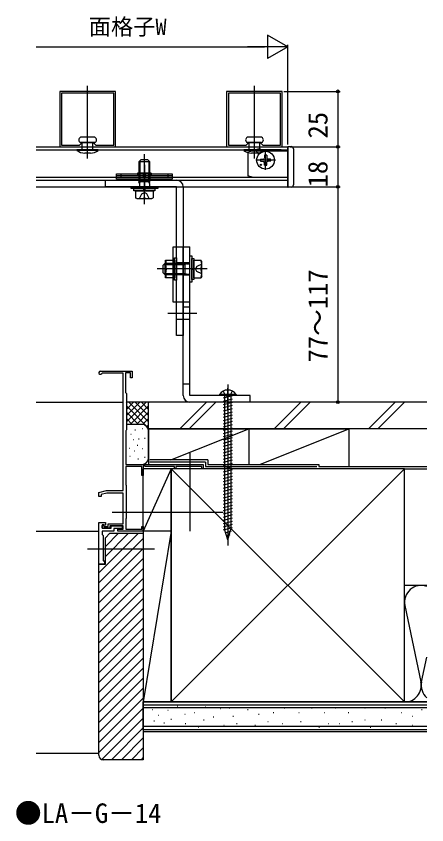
# Model space of a CAD drawing. Units: millimetres, scale not verified. Extents: x -525 to 525, y -783 to 778.
# Drawn here: x 16 to 200.6, y -318 to 46.2 of the extents above; entities that cross this region are included whole.
import ezdxf
from ezdxf.enums import TextEntityAlignment as Align

# ---------------------------------------------------------------- set-up
doc = ezdxf.new("R2010")
doc.units = ezdxf.units.MM
doc.header["$LTSCALE"] = 4
doc.header["$PDMODE"] = 32
doc.header["$PDSIZE"] = 2
for name, color, linetype in [('0-1_USER1', 3, 'Continuous'), ('0-2_YKK_11', 7, 'Continuous'), ('0-3_YKK_11E', 7, 'Continuous'), ('0-4_YKK_12', 2, 'Continuous'), ('0-5_YKK_13', 4, 'Continuous'), ('0-7_YKK_D', 6, 'Continuous'), ('0-9_YSS_K', 3, 'Continuous')]:
    doc.layers.add(name, color=color, linetype=linetype)
doc.styles.add('ＭＳ ゴシック', font='')
doc.styles.get('ＭＳ ゴシック').set_extended_font_data('MS Gothic')

msp = doc.modelspace()

# ---------------------------------------------------------------- linework, layer by layer
at = {"layer": '0-2_YKK_11'}
for points in [[(60.596, -12.7), (60.596, 12.3), (35.598, 12.3), (35.598, -12.7)], [(59.796, -11.9), (59.796, 11.5), (36.398, 11.5), (36.398, -11.9), (44.398, -11.9), (45.598, -10.7), (50.598, -10.7), (51.798, -11.9)], [(135.596, -12.7), (135.596, 12.3), (110.598, 12.3), (110.598, -12.7)], [(134.796, -11.9), (134.796, 11.5), (111.398, 11.5), (111.398, -11.9), (119.398, -11.9), (120.598, -10.7), (125.598, -10.7), (126.798, -11.9)]]:
    msp.add_lwpolyline(points, close=True, dxfattribs=at)
at = {"layer": '0-3_YKK_11E'}
for points in [[(53.797, -113.7), (68.097, -113.7), (68.097, -116.7), (67.297, -116.7), (67.297, -114.5), (65.097, -114.5), (65.097, -123.3), (65.297, -123.5), (65.497, -123.7), (65.497, -140.2), (65.397, -140.373), (65.297, -140.546), (65.297, -155.7), (100.097, -155.7), (100.097, -157.7), (99.397, -157.7), (99.397, -156.6), (87.797, -156.6), (87.797, -157.7), (87.097, -157.7), (87.097, -156.6), (73.997, -156.6), (73.397, -156.254), (73.097, -156.427), (73.097, -160.7), (72.397, -160.7), (72.397, -156.6), (65.197, -156.6), (65.197, -164.754), (65.297, -164.927), (65.397, -165.1), (65.397, -180.1), (65.297, -180.273), (65.197, -180.446), (65.197, -184.9), (72.397, -184.9), (72.397, -183.7), (73.097, -183.7), (73.097, -185.7), (61.597, -185.7)], [(64.097, -167.5), (64.097, -114.6), (54.663, -114.6), (54.404, -114.75)], [(61.597, -185.7), (61.597, -184.9), (64.097, -184.9), (64.097, -183.3), (58.097, -183.3), (58.097, -184.4), (54.597, -184.4), (54.597, -183.2), (55.097, -183.2), (55.497, -183.6), (57.297, -183.6), (57.297, -182.5), (64.097, -182.5), (64.097, -168.7), (56.733, -168.7), (54.097, -169.302), (54.097, -170.2), (53.097, -170.2), (53.097, -168.3), (56.597, -167.5), (64.097, -167.5)]]:
    msp.add_lwpolyline(points, dxfattribs=at)
msp.add_lwpolyline([(53.097, -200.7), (53.097, -181.9), (56.097, -181.9), (56.097, -183.1), (55.597, -183.1), (55.397, -182.9), (54.597, -182.9), (54.597, -184.4), (58.597, -184.4), (58.597, -183.3), (63.597, -183.3), (63.597, -184.6), (59.897, -184.6), (59.897, -185.7), (54.597, -185.7), (54.597, -187.2), (55.097, -187.7), (55.097, -199.2), (55.597, -199.2), (55.597, -200.7)], close=True, dxfattribs=at)
msp.add_arc((53.797, -114.4), 0.7, 90.00001, 330, dxfattribs=at)
at = {"layer": '0-4_YKK_12'}
for p, q in [((48.097, -15.2), (48.097, 14.8)), ((123.097, -15.2), (123.097, 14.8)), ((48.097, -18), (48.097, -5.9)), ((123.097, -18), (123.097, -5.9)), ((25, -12.7), (138.097, -12.7)), ((25, -14.1), (138.097, -14.1)), ((128.097, -23.1), (128.097, -14.3)), ((138.097, -12.7), (138.097, -30.7)), ((73.593, -20.8), (73.593, -30.8)), ((132.497, -18.7), (123.697, -18.7)), ((25, -26.3), (138.097, -26.3)), ((25, -27.7), (138.097, -27.7)), ((25, -30.7), (138.097, -30.7)), ((55.597, -199.4), (55.597, -199.7))]:
    msp.add_line(p, q, dxfattribs=at)
at = {"layer": '0-5_YKK_13'}
for p, q in [((51.338, -8.4), (44.857, -8.4)), ((51.338, -10.7), (44.857, -10.7)), ((45.697, -14.1), (45.697, -10.7)), ((50.497, -14.1), (50.497, -10.7)), ((126.338, -8.4), (119.857, -8.4)), ((126.338, -10.7), (119.857, -10.7)), ((120.697, -14.1), (120.697, -10.7)), ((125.497, -14.1), (125.497, -10.7)), ((43.297, -14.1), (43.297, -14.3)), ((52.897, -14.1), (43.297, -14.1)), ((52.897, -14.3), (43.297, -14.3)), ((52.897, -14.1), (52.897, -14.3)), ((118.297, -14.1), (118.297, -14.3)), ((127.897, -14.1), (118.297, -14.1)), ((127.897, -14.3), (118.297, -14.3)), ((120.097, -15), (122.097, -14.5)), ((122.097, -14.5), (138.097, -14.5)), ((135.097, -14), (127.097, -14)), ((127.897, -14.1), (127.897, -14.3)), ((135.097, -14.5), (135.097, -14)), ((138.097, -12.5), (138.252, -12.5)), ((138.097, -12.5), (139.65, -12.581)), ((138.097, -13.499), (138.097, -12.5)), ((138.097, -29.901), (138.097, -13.499)), ((140.597, -13.58), (140.597, -29.82)), ((49.397, -15.5), (46.797, -15.5)), ((73.593, -38.5), (73.593, -16)), ((120.097, -15), (120.097, -25.8)), ((124.397, -15.5), (121.797, -15.5)), ((125.852, -18.2), (126.96, -18.181)), ((126.96, -18.181), (127.478, -18.08)), ((127.578, -17.563), (127.478, -18.08)), ((127.597, -16.455), (127.578, -17.563)), ((128.597, -16.455), (128.617, -17.563)), ((128.617, -17.563), (128.717, -18.08)), ((129.234, -18.181), (128.717, -18.08)), ((130.342, -18.2), (129.234, -18.181)), ((71.993, -18.5), (71.093, -19.4)), ((71.093, -19.4), (71.093, -28.4)), ((76.093, -19.4), (71.093, -19.4)), ((71.579, -18.914), (71.579, -28.4)), ((75.193, -18.5), (71.993, -18.5)), ((75.193, -18.5), (76.093, -19.4)), ((75.607, -18.914), (75.607, -28.4)), ((76.093, -28.4), (76.093, -19.4)), ((125.852, -19.2), (126.96, -19.219)), ((126.96, -19.219), (127.478, -19.32)), ((127.578, -19.837), (127.478, -19.32)), ((127.597, -20.945), (127.578, -19.837)), ((128.597, -20.945), (128.617, -19.837)), ((128.617, -19.837), (128.717, -19.32)), ((129.234, -19.219), (128.717, -19.32)), ((130.342, -19.2), (129.234, -19.219)), ((63.093, -26.3), (63.093, -24.8)), ((76.693, -24.6), (70.493, -24.6)), ((71.093, -24.6), (71.093, -27.3)), ((71.593, -27.3), (71.593, -24.6)), ((73.135, -26.3), (73.135, -24.8)), ((73.593, -34.842), (73.593, -23.601)), ((74.052, -26.3), (74.052, -24.8)), ((75.593, -27.3), (75.593, -24.6)), ((76.093, -24.6), (76.093, -27.3)), ((84.093, -24.8), (84.093, -26.3)), ((56.093, -27.7), (88.093, -27.7)), ((56.093, -30.7), (56.093, -27.7)), ((86.093, -25.8), (61.093, -25.8)), ((61.093, -26.3), (86.093, -26.3)), ((76.093, -28.4), (71.093, -28.4)), ((71.336, -29.242), (71.093, -28.4)), ((71.579, -28.4), (71.336, -29.242)), ((75.85, -29.242), (75.607, -28.4)), ((75.85, -29.242), (76.093, -28.4)), ((122.097, -26.3), (120.097, -25.8)), ((122.097, -26.3), (138.097, -26.3)), ((88.093, -30.7), (56.093, -30.7)), ((73.393, -32.5), (68.893, -32.5)), ((69.593, -32.5), (69.593, -35.643)), ((69.593, -32.5), (77.593, -32.5)), ((71.336, -29.242), (71.336, -30.7)), ((73.393, -32.5), (73.393, -31.5)), ((73.793, -31.5), (73.793, -32.5)), ((75.85, -29.242), (75.85, -30.7)), ((77.593, -32.5), (77.593, -35.643)), ((88.093, -57.7), (88.093, -30.7)), ((91.093, -30.7), (91.093, -57.7)), ((138.097, -30.9), (138.247, -30.9)), ((70.212, -36), (69.593, -35.643)), ((70.212, -36), (76.975, -36)), ((76.975, -36), (77.593, -35.643)), ((86.593, -57.7), (94.093, -57.7)), ((88.093, -82.7), (88.093, -57.7)), ((91.093, -57.7), (91.093, -82.7)), ((91.093, -82.7), (91.093, -57.7)), ((94.093, -124.7), (94.093, -57.7)), ((94.893, -61.7), (94.893, -73.7)), ((81.893, -66.1), (82.793, -65.2)), ((91.793, -65.2), (82.793, -65.2)), ((82.793, -65.2), (82.793, -70.2)), ((91.093, -64.95), (88.093, -64.95)), ((94.093, -64.95), (91.093, -64.95)), ((91.793, -65.2), (91.793, -70.2)), ((92.635, -65.443), (91.793, -65.2)), ((92.635, -65.443), (91.793, -65.686)), ((92.635, -65.443), (94.093, -65.443)), ((95.893, -63), (95.893, -72.319)), ((95.893, -63.7), (99.036, -63.7)), ((95.893, -71.7), (95.893, -63.7)), ((99.393, -64.319), (99.036, -63.7)), ((99.393, -71.081), (99.393, -64.319)), ((101.893, -67.7), (79.393, -67.7)), ((81.893, -66.1), (81.893, -69.3)), ((82.307, -65.686), (91.793, -65.686)), ((97.194, -67.7), (84.164, -67.7)), ((94.893, -67.5), (95.893, -67.5)), ((95.893, -67.9), (94.893, -67.9)), ((95.893, -67.9), (95.893, -72.4)), ((81.893, -69.3), (82.793, -70.2)), ((82.307, -69.714), (91.793, -69.714)), ((82.793, -70.2), (91.793, -70.2)), ((94.093, -70.45), (91.093, -70.45)), ((91.793, -69.714), (92.635, -69.957)), ((92.635, -69.957), (91.793, -70.2)), ((92.635, -69.957), (94.093, -69.957)), ((95.893, -71.7), (99.036, -71.7)), ((99.393, -71.081), (99.036, -71.7)), ((88.093, -97.7), (88.093, -82.7)), ((91.093, -82.7), (91.093, -97.7)), ((91.093, -124.7), (91.093, -82.7)), ((94.093, -84.95), (91.093, -84.95)), ((97.194, -87.7), (84.164, -87.7)), ((91.093, -90.45), (88.093, -90.45)), ((94.093, -87.7), (91.093, -87.7)), ((94.093, -90.45), (91.093, -90.45)), ((91.093, -97.7), (88.093, -97.7)), ((91.093, -119.38), (94.093, -119.38)), ((111.097, -119.7), (111.097, -192.2)), ((111.097, -130.804), (111.097, -121.423)), ((114.847, -124.7), (107.347, -124.7)), ((113.097, -124.855), (109.097, -125.927)), ((113.097, -126.305), (109.097, -127.376)), ((109.697, -124.7), (109.697, -184.872)), ((112.497, -124.7), (112.497, -184.872)), ((114.847, -124.191), (114.847, -124.7)), ((121.097, -127.7), (94.093, -127.7)), ((113.097, -127.754), (109.097, -128.826)), ((113.097, -129.203), (109.097, -130.275)), ((113.097, -130.653), (109.097, -131.725)), ((113.097, -132.102), (109.097, -133.174)), ((113.097, -133.552), (109.097, -134.623)), ((113.097, -135.001), (109.097, -136.073)), ((113.097, -136.45), (109.097, -137.522)), ((113.097, -137.9), (109.097, -138.972)), ((113.097, -139.349), (109.097, -140.421)), ((113.097, -140.798), (109.097, -141.87)), ((113.097, -142.248), (109.097, -143.32)), ((113.097, -143.697), (109.097, -144.769)), ((113.097, -145.147), (109.097, -146.218)), ((113.097, -146.596), (109.097, -147.668)), ((113.097, -148.045), (109.097, -149.117)), ((94.097, -150.7), (94.097, -185.7)), ((113.097, -149.495), (109.097, -150.567)), ((113.097, -150.944), (109.097, -152.016)), ((113.097, -152.394), (109.097, -153.465)), ((113.097, -153.843), (109.097, -154.915)), ((113.097, -155.292), (109.097, -156.364)), ((113.097, -156.742), (109.097, -157.814)), ((113.097, -158.191), (109.097, -159.263)), ((113.097, -159.641), (109.097, -160.712)), ((113.097, -161.09), (109.097, -162.162)), ((113.097, -162.539), (109.097, -163.611)), ((113.097, -163.989), (109.097, -165.06)), ((113.097, -165.438), (109.097, -166.51)), ((113.097, -166.887), (109.097, -167.959)), ((113.097, -168.337), (109.097, -169.409)), ((113.097, -169.786), (109.097, -170.858)), ((113.097, -171.236), (109.097, -172.307)), ((113.097, -172.685), (109.097, -173.757)), ((113.097, -174.134), (109.097, -175.206)), ((59.097, -177.2), (109.097, -177.2)), ((113.097, -175.584), (109.097, -176.656)), ((113.097, -177.033), (109.097, -178.105)), ((113.097, -178.483), (109.097, -179.554)), ((113.097, -179.932), (109.097, -181.004)), ((113.097, -181.381), (109.097, -182.453)), ((113.097, -182.831), (109.097, -183.902)), ((113.097, -184.28), (109.097, -185.352)), ((111.097, -189.7), (109.697, -184.872)), ((111.097, -189.7), (112.497, -184.872)), ((112.698, -185.837), (109.817, -186.608)), ((112.022, -187.467), (110.357, -187.913)), ((111.347, -189.097), (110.898, -189.218)), ((48.097, -193.7), (78.097, -193.7))]:
    msp.add_line(p, q, dxfattribs=at)
for points in [[(127.097, -14), (127.073, -14.006), (127, -14.025), (126.879, -14.055), (126.715, -14.096), (126.512, -14.146), (126.273, -14.206), (126.005, -14.273), (125.715, -14.346), (125.41, -14.422), (125.097, -14.5)], [(70.493, -24.6), (70.493, -24.8), (70.493, -25.8)], [(76.693, -24.6), (76.693, -24.8), (76.693, -25.8)], [(68.893, -32.5), (68.893, -31.5), (73.393, -31.5)], [(73.793, -31.5), (78.293, -31.5), (78.293, -32.5), (73.793, -32.5)], [(139.65, -30.819), (138.097, -30.9), (138.097, -29.901)], [(71.393, -36), (72.443, -33.847), (73.593, -33.236)], [(75.793, -36), (74.743, -33.847), (73.593, -33.236)], [(94.093, -82.7), (86.593, -82.7), (86.593, -57.7)], [(94.893, -73.7), (94.093, -73.7), (94.093, -61.7), (94.893, -61.7)], [(95.893, -72.4), (94.893, -72.4), (94.893, -63), (95.893, -63)], [(99.393, -65.5), (97.241, -66.55), (96.629, -67.7)], [(87.093, -67.7), (85.593, -67.7), (83.44, -67.7)], [(99.393, -69.9), (97.241, -68.85), (96.629, -67.7)], [(109.047, -122.691), (109.952, -124.546), (111.097, -125.155)], [(113.147, -122.691), (112.242, -124.546), (111.097, -125.155)], [(121.097, -127.7), (121.097, -124.7), (94.093, -124.7)], [(114.847, -124.191), (107.347, -124.191), (107.347, -124.7)]]:
    msp.add_lwpolyline(points, dxfattribs=at)
for points in [[(61.093, -24.8), (86.093, -24.8), (86.093, -27.3), (61.093, -27.3)], [(67.593, -31.5), (67.593, -30.7), (79.593, -30.7), (79.593, -31.5)], [(87.093, -63.7), (87.093, -71.7), (85.593, -71.7), (83.093, -71.7), (83.093, -63.7), (85.593, -63.7)], [(87.093, -62.7), (88.093, -62.7), (88.093, -72.7), (87.093, -72.7)]]:
    msp.add_lwpolyline(points, close=True, dxfattribs=at)
for centre, radius in [((128.097, -18.7), 4), ((125.976, -20.821), 0.3)]:
    msp.add_circle(centre, radius, dxfattribs=at)
for centre, radius, start, end in [((45.348, -9.55), 1.25, 113.09233, 246.90767), ((50.847, -9.55), 1.25, 293.09233, 66.90767), ((120.348, -9.55), 1.25, 113.09233, 246.90767), ((125.847, -9.55), 1.25, 293.09233, 66.90767), ((46.797, -9.796), 5.704, 232.15071, 270), ((49.397, -9.796), 5.704, 270, 307.84929), ((121.797, -9.796), 5.704, 232.15071, 270), ((124.397, -9.796), 5.704, 270, 307.84929), ((139.597, -13.58), 1, 0, 87), ((128.097, -18.7), 2.3, 167.44414, 192.55586), ((128.097, -18.7), 2.3, 77.44414, 102.55586), ((128.097, -18.7), 2.3, 347.44414, 12.55586), ((128.097, -18.7), 2.3, 257.44414, 282.55586), ((88.093, -30.7), 3, 0, 90), ((139.597, -29.82), 1, 273, 0), ((71.593, -30.053), 5.947, 250.34714, 289.65286), ((75.593, -30.053), 5.947, 250.34714, 289.65286), ((89.04, -65.7), 5.947, 160.34714, 199.65286), ((93.447, -65.7), 5.947, 340.34714, 19.65286), ((89.04, -69.7), 5.947, 160.34714, 199.65286), ((93.447, -69.7), 5.947, 340.34714, 19.65286), ((111.097, -126.727), 4.527, 34.06671, 145.93329), ((94.093, -124.7), 3, 180, 270)]:
    msp.add_arc(centre, radius, start, end, dxfattribs=at)
msp.add_point((125.097, -14.5), dxfattribs=at)
at = {"layer": '0-7_YKK_D'}
for p, q in [((138.097, 32.3), (129.004, 37.55)), ((129.004, 37.55), (129.004, 27.05)), ((138.097, -11.7), (138.097, 33.3)), ((25, 32.3), (127.597, 32.3)), ((138.097, 32.3), (119.911, 32.3)), ((138.097, 32.3), (129.004, 27.05)), ((136.296, 12.3), (161.597, 12.3)), ((160.597, 12.3), (160.597, -12.7)), ((139.097, -12.7), (161.597, -12.7)), ((139.097, -12.7), (161.597, -12.7)), ((160.597, -12.7), (160.597, -30.7)), ((139.097, -30.7), (161.597, -30.7)), ((139.097, -30.7), (161.597, -30.7)), ((160.597, -30.7), (160.597, -127.7))]:
    msp.add_line(p, q, dxfattribs=at)
for centre in [(160.597, 12.3), (160.597, -12.7), (160.597, -12.7), (160.597, -30.7), (160.597, -30.7), (160.597, -127.7)]:
    msp.add_circle(centre, 0.637, dxfattribs=at)
at = {"layer": '0-9_YSS_K'}
for p, q in [((25, -127.7), (64.097, -127.7)), ((75.497, -127.7), (65.497, -127.7)), ((65.497, -136.558), (74.355, -127.7)), ((65.497, -133.729), (71.527, -127.7)), ((65.497, -130.901), (68.698, -127.7)), ((65.497, -128.073), (65.87, -127.7)), ((65.497, -129.386), (75.497, -139.386)), ((66.64, -127.7), (75.497, -136.558)), ((67.184, -137.7), (75.497, -129.386)), ((69.468, -127.7), (75.497, -133.729)), ((72.296, -127.7), (75.497, -130.901)), ((75.125, -127.7), (75.497, -128.073)), ((75.497, -140.7), (75.497, -127.7)), ((200.597, -127.7), (75.497, -127.7)), ((89.54, -139.7), (101.54, -127.7)), ((105.782, -127.7), (93.782, -139.7)), ((131.966, -139.7), (143.966, -127.7)), ((136.209, -139.7), (148.209, -127.7)), ((174.392, -139.7), (186.392, -127.7)), ((178.635, -139.7), (190.635, -127.7)), ((65.497, -132.215), (70.983, -137.7)), ((70.012, -137.7), (75.497, -132.215)), ((65.497, -135.043), (68.172, -137.718)), ((72.497, -137.7), (65.497, -137.7)), ((72.823, -137.718), (75.497, -135.043)), ((74.703, -138.666), (75.497, -137.872)), ((67.498, -142.026), (67.698, -142.026)), ((69.354, -140.195), (69.554, -140.195)), ((72.692, -139.528), (72.892, -139.528)), ((75.497, -139.7), (75.497, -155.7)), ((75.497, -139.7), (120.497, -139.7)), ((75.497, -152.7), (75.497, -140.7)), ((85.497, -153.7), (120.497, -139.7)), ((120.497, -139.7), (120.497, -155.7)), ((120.497, -139.7), (120.497, -155.7)), ((120.497, -139.7), (165.497, -139.7)), ((125.497, -155.7), (165.497, -139.7)), ((165.497, -139.7), (165.497, -156.7)), ((68.687, -144.535), (68.887, -144.535)), ((71.023, -144.201), (71.223, -144.201)), ((73.694, -143.867), (73.894, -143.867)), ((66.714, -148.455), (66.914, -148.455)), ((70.42, -146.994), (70.62, -146.994)), ((72.692, -148.541), (72.892, -148.541)), ((67.018, -152.049), (67.218, -152.049)), ((69.02, -149.542), (69.22, -149.542)), ((73.694, -152.383), (73.894, -152.383)), ((70.69, -153.214), (70.889, -153.214)), ((102.097, -153.7), (76.097, -153.7)), ((101.097, -154.7), (76.097, -154.7)), ((152.097, -155.7), (152.097, -156.7)), ((85.597, -157.7), (73.097, -157.7)), ((73.097, -185.7), (73.097, -157.7)), ((85.597, -157.7), (73.097, -185.7)), ((120.497, -157.7), (75.497, -157.7)), ((85.597, -185.7), (85.597, -157.7)), ((85.597, -262.7), (190.597, -157.7)), ((85.597, -157.7), (190.597, -262.7)), ((165.497, -157.7), (120.497, -157.7)), ((152.097, -156.7), (200.597, -156.7)), ((190.597, -157.7), (200.597, -157.7)), ((25, -185.7), (53.097, -185.7)), ((85.597, -185.7), (73.097, -185.7)), ((85.597, -185.7), (73.097, -262.7)), ((85.597, -262.7), (85.597, -185.7)), ((53.097, -204.6), (70.997, -186.7)), ((53.097, -209.09), (73.097, -189.09)), ((56.097, -192.62), (62.017, -186.7)), ((56.097, -197.11), (66.507, -186.7)), ((53.097, -213.58), (73.097, -193.58)), ((53.097, -218.071), (73.097, -198.071)), ((53.097, -222.561), (73.097, -202.561)), ((53.097, -227.051), (73.097, -207.051)), ((200.597, -210.2), (190.597, -210.2)), ((53.097, -231.541), (73.097, -211.541)), ((53.097, -236.031), (73.097, -216.031)), ((53.097, -240.521), (73.097, -220.521)), ((190.755, -219.232), (197.939, -253.668)), ((53.097, -245.011), (73.097, -225.011)), ((53.097, -249.501), (73.097, -229.501)), ((53.097, -253.992), (73.097, -233.992)), ((53.097, -258.482), (73.097, -238.482)), ((53.097, -262.972), (73.097, -242.972)), ((198.255, -253.668), (200.597, -242.442)), ((53.097, -267.462), (73.097, -247.462)), ((53.097, -271.952), (73.097, -251.952)), ((53.097, -276.442), (73.097, -256.442)), ((53.097, -280.932), (73.097, -260.932)), ((53.097, -285.423), (73.097, -265.423)), ((200.597, -262.7), (73.097, -262.7)), ((73.097, -275.2), (73.097, -262.7)), ((200.597, -264.2), (73.097, -264.2)), ((73.097, -265.2), (200.597, -265.2)), ((88.281, -264.53), (88.481, -264.53)), ((101.078, -264.919), (101.278, -264.919)), ((107.705, -265.699), (107.905, -265.699)), ((111.796, -265.266), (111.996, -265.266)), ((136.52, -265.266), (136.72, -265.266)), ((148.814, -265.266), (149.014, -265.266)), ((159.528, -265.266), (159.728, -265.266)), ((172.715, -265.266), (172.915, -265.266)), ((181.781, -265.266), (181.981, -265.266)), ((190.597, -262.7), (200.597, -262.7)), ((77.213, -266.148), (77.413, -266.148)), ((79.889, -268.68), (80.089, -268.68)), ((84.09, -266.439), (84.29, -266.439)), ((91.789, -268.148), (91.989, -268.148)), ((96.137, -267.414), (96.337, -267.414)), ((104.586, -269.317), (104.786, -269.317)), ((113.444, -269.062), (113.644, -269.062)), ((120.037, -266.09), (120.237, -266.09)), ((124.982, -268.238), (125.182, -268.238)), ((131.575, -267.414), (131.775, -267.414)), ((143.045, -267.414), (143.245, -267.414)), ((154.583, -267.414), (154.783, -267.414)), ((165.297, -267.414), (165.497, -267.414)), ((189.198, -267.414), (189.398, -267.414)), ((194.143, -269.062), (194.343, -269.062)), ((198.264, -266.09), (198.464, -266.09)), ((54.425, -288.584), (73.097, -269.913)), ((77.928, -271.2), (78.128, -271.2)), ((82.41, -272.041), (82.61, -272.041)), ((85.552, -270.487), (85.752, -270.487)), ((92.016, -272.359), (92.216, -272.359)), ((100.257, -270.711), (100.457, -270.711)), ((115.092, -272.359), (115.292, -272.359)), ((129.103, -271.535), (129.303, -271.535)), ((135.696, -272.359), (135.896, -272.359)), ((143.869, -271.535), (144.069, -271.535)), ((156.232, -272.359), (156.432, -272.359)), ((161.177, -272.359), (161.377, -272.359)), ((166.946, -271.535), (167.146, -271.535)), ((172.715, -270.711), (172.915, -270.711)), ((180.132, -270.711), (180.332, -270.711)), ((186.726, -272.359), (186.926, -272.359)), ((58.8, -288.7), (73.097, -274.403)), ((200.597, -273.7), (73.097, -273.7)), ((200.597, -275.2), (73.097, -275.2)), ((200.597, -276.2), (73.097, -276.2)), ((89.06, -273.605), (89.26, -273.605)), ((97.785, -274.007), (97.985, -274.007)), ((104.397, -273.605), (104.597, -273.605)), ((109.323, -273.183), (109.523, -273.183)), ((123.334, -273.183), (123.534, -273.183)), ((152.111, -274.007), (152.311, -274.007)), ((175.187, -274.007), (175.387, -274.007)), ((194.143, -273.183), (194.343, -273.183)), ((63.29, -288.7), (73.097, -278.893)), ((67.78, -288.7), (73.097, -283.383)), ((25, -285.7), (53.097, -285.7)), ((72.27, -288.7), (73.097, -287.873))]:
    msp.add_line(p, q, dxfattribs=at)
for points in [[(200.597, -139.7), (75.497, -139.7), (75.497, -127.7)], [(101.097, -154.7), (101.097, -156.7), (151.097, -156.7)], [(102.097, -153.7), (102.097, -155.7), (152.097, -155.7)], [(85.597, -185.7), (73.097, -185.7), (73.097, -262.7), (85.597, -262.7)], [(53.097, -286.7), (53.097, -200.7), (56.097, -200.7), (56.097, -188.7), (58.097, -186.7), (73.097, -186.7)], [(73.097, -186.7), (73.097, -288.7), (55.097, -288.7)]]:
    msp.add_lwpolyline(points, dxfattribs=at)
msp.add_lwpolyline([(190.597, -262.7), (190.597, -157.7), (85.597, -157.7), (85.597, -262.7)], close=True, dxfattribs=at)
for centre, radius, start, end in [((72.497, -140.7), 3, 0, 90), ((72.497, -152.7), 3, 270, 0), ((198.097, -217.7), 7.5, 70.52868, 191.78353), ((190.597, -255.2), 7.5, 270, 11.78353), ((205.597, -255.2), 7.5, 168.21646, 228.18984), ((55.097, -286.7), 2, 180.00002, 270)]:
    msp.add_arc(centre, radius, start, end, dxfattribs=at)

# ---------------------------------------------------------------- texts
at = {"layer": '0-1_USER1', "style": 'ＭＳ ゴシック'}
msp.add_text('●LA－G－14', height=8.798, dxfattribs=at).set_placement((15.364, -319.814), align=Align.BOTTOM_LEFT)
at = {"layer": '0-7_YKK_D', "style": 'ＭＳ ゴシック'}
msp.add_text('面格子W', height=7.331, dxfattribs=at).set_placement((48.6, 35.55), align=Align.BOTTOM_LEFT)
for s, p in [('25', (158.597, -8.927)), ('18', (158.597, -30.939)), ('77～117', (158.597, -109.78))]:
    msp.add_text(s, height=8.798, rotation=90, dxfattribs=at).set_placement(p, align=Align.BOTTOM_LEFT)

doc.saveas('drawing.dxf')
